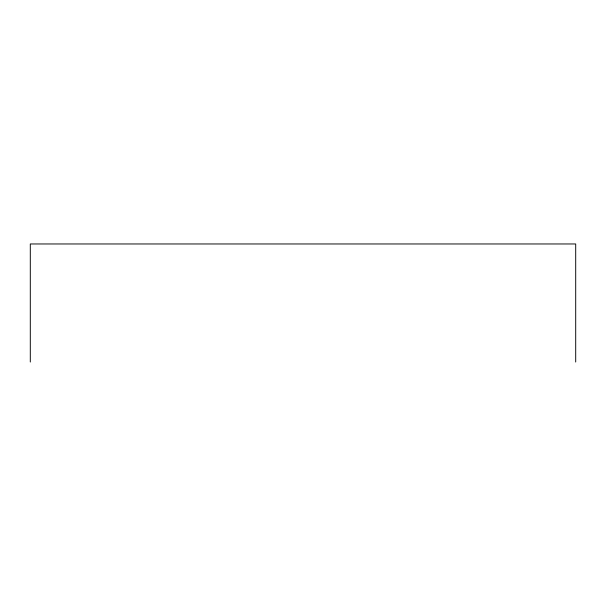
<?xml version="1.0" encoding="UTF-8"?>
<svg xmlns="http://www.w3.org/2000/svg" width="606" height="606" viewBox="0 0 606 606"><rect width="100%" height="100%" fill="white"/><g stroke="black" fill="none" stroke-linecap="round" stroke-linejoin="round"><path stroke-width="0.91" d="M575.7 362.032L575.7 243.968L30.3 243.968L30.3 362.032"/></g></svg>
